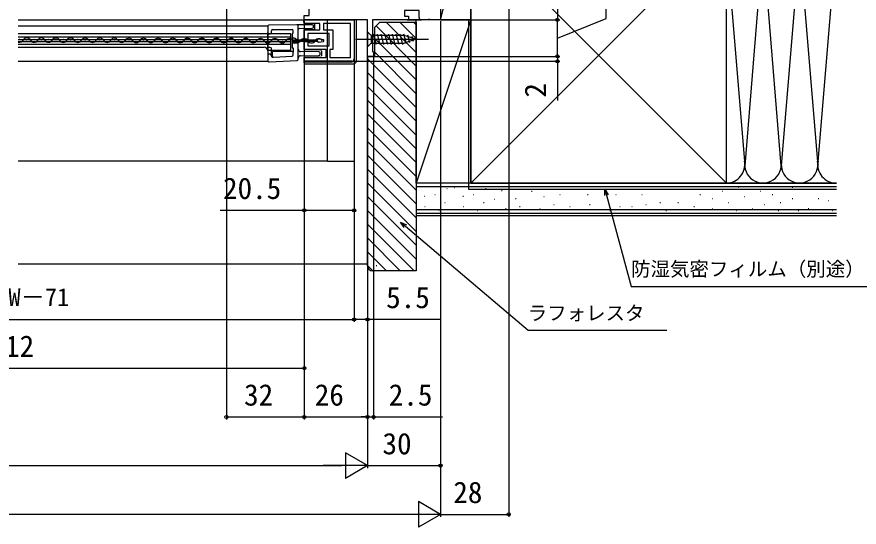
# Model space of a CAD drawing. Units: millimetres, scale not verified. Extents: x -525 to 525, y -783 to 778.
# Drawn here: x 0.9 to 347, y -453.9 to -244.5 of the extents above; entities that cross this region are included whole.
import ezdxf
from ezdxf.enums import TextEntityAlignment as Align

# ---------------------------------------------------------------- set-up
doc = ezdxf.new("R2010")
doc.units = ezdxf.units.MM
doc.header["$LTSCALE"] = 4
for name, color, linetype in [('0-2_YKK_11', 7, 'Continuous'), ('0-4_YKK_12', 2, 'Continuous'), ('0-5_YKK_13', 4, 'Continuous'), ('0-7_YKK_D', 6, 'Continuous'), ('0-9_YSS_K', 3, 'Continuous'), ('0-A_YSS_KE', 3, 'Continuous')]:
    doc.layers.add(name, color=color, linetype=linetype)
doc.styles.add('ＭＳ ゴシック', font='')
doc.styles.get('ＭＳ ゴシック').set_extended_font_data('MS Gothic')

msp = doc.modelspace()

# ---------------------------------------------------------------- linework, layer by layer
at = {"layer": '0-2_YKK_11'}
for points in [[(175, -131.7), (175, -192.3), (203, -192.3), (203, -195.7), (201.1, -195.7), (200.6, -195.2), (200.1, -194.7), (175, -194.7), (175, -245.7), (170.758, -245.7), (170.575, -245.58), (170.025, -245.58), (169.842, -245.7), (167.2, -245.7)], [(166.2, -244.7), (166.2, -241.8), (160.2, -241.8), (160.2, -244.2), (161.8, -244.2), (161.8, -245.7), (147, -245.7), (147, -258.608), (147.25, -258.904), (147.5, -259.2), (147.5, -260.7), (145, -260.7), (145, -245.7), (119, -245.7), (119, -243.9), (121, -243.9), (121, -235.7), (124.3, -235.7)], [(119, -245.7), (139.5, -245.7), (139.5, -261.7)], [(138.5, -262.7), (119, -262.7), (119, -261.2), (128, -261.2), (128, -257.9), (119, -257.9), (119, -254.65), (120.5, -254.65), (120.5, -256.4), (129.3, -256.4), (129.3, -251.3), (120.5, -251.3), (120.5, -253.75), (119, -253.75), (119, -249.8), (125.4, -249.8), (125.4, -247.2), (119, -247.2), (119, -245.7)]]:
    msp.add_lwpolyline(points, dxfattribs=at)
msp.add_lwpolyline([(138, -261.2), (138, -247.2), (126.9, -247.2), (126.9, -249.8), (130.8, -249.8), (130.8, -257.9), (129.5, -257.9), (129.5, -261.2)], close=True, dxfattribs=at)
for centre, start, end in [((167.2, -244.7), 180.00001, 269.99999), ((138.5, -261.7), 270.00001, 359.99999)]:
    msp.add_arc(centre, 1, start, end, dxfattribs=at)
at = {"layer": '0-4_YKK_12'}
for p, q in [((1.5, -245.7), (119.5, -245.7)), ((1.5, -245.7), (119.5, -245.7)), ((115.029, -245.7), (115.032, -245.7)), ((119, -245.7), (119.5, -245.7)), ((167.2, -245.7), (161.3, -245.7)), ((161.3, -245.7), (167.2, -245.7)), ((1.5, -248.17), (104, -248.17)), ((104, -248.17), (104, -262.67)), ((1.5, -251.37), (104, -251.37)), ((113.5, -251.47), (1.5, -251.47)), ((113.5, -258.17), (113.5, -251.47)), ((1.5, -252.67), (113.5, -252.67)), ((1.5, -253.72), (113.5, -253.72)), ((1.5, -254.62), (113.5, -254.62)), ((1.5, -255.67), (113.5, -255.67)), ((1.871, -253.634), (2.071, -253.634)), ((4.869, -254.401), (5.069, -254.401)), ((7.871, -253.648), (8.071, -253.649)), ((10.869, -254.415), (11.069, -254.416)), ((13.871, -253.662), (14.071, -253.663)), ((16.869, -254.43), (17.069, -254.43)), ((19.871, -253.677), (20.071, -253.677)), ((22.869, -254.444), (23.069, -254.445)), ((25.871, -253.691), (26.071, -253.692)), ((28.869, -254.459), (29.069, -254.459)), ((31.871, -253.706), (32.071, -253.706)), ((34.869, -254.473), (35.069, -254.473)), ((37.871, -253.72), (38.071, -253.721)), ((40.869, -254.487), (41.069, -254.488)), ((43.871, -253.735), (44.071, -253.735)), ((46.869, -254.502), (47.069, -254.502)), ((49.871, -253.749), (50.071, -253.75)), ((52.869, -254.516), (53.069, -254.517)), ((55.871, -253.764), (56.071, -253.764)), ((58.869, -254.531), (59.069, -254.531)), ((61.871, -253.778), (62.071, -253.778)), ((64.869, -254.545), (65.069, -254.546)), ((67.871, -253.792), (68.071, -253.793)), ((70.869, -254.56), (71.069, -254.56)), ((73.871, -253.807), (74.071, -253.807)), ((76.869, -254.574), (77.069, -254.574)), ((79.871, -253.821), (80.071, -253.822)), ((82.869, -254.588), (83.069, -254.589)), ((85.871, -253.836), (86.071, -253.836)), ((88.869, -254.603), (89.069, -254.603)), ((91.871, -253.85), (92.071, -253.851)), ((94.869, -254.617), (95.069, -254.618)), ((97.871, -253.865), (98.071, -253.865)), ((100.869, -254.632), (101.069, -254.632)), ((103.871, -253.879), (104.071, -253.879)), ((106.869, -254.646), (107.069, -254.647)), ((109.871, -253.893), (110.071, -253.894)), ((112.869, -254.661), (113.069, -254.661)), ((115.871, -253.908), (116.071, -253.908)), ((118.869, -254.675), (119.069, -254.676)), ((121.871, -253.922), (122.071, -253.923)), ((124.869, -254.689), (125.069, -254.69)), ((1.5, -256.97), (102.5, -256.97)), ((103.97, -258.17), (113.5, -258.17)), ((1.5, -262.67), (104, -262.67)), ((145, -260.7), (145.5, -260.7)), ((128.5, -303.7), (1.5, -303.7))]:
    msp.add_line(p, q, dxfattribs=at)
for centre, radius, start, end in [((1.972, -253.175), 1.718, 254.04502, 330.65963), ((4.968, -254.859), 1.718, 29.06471, 150.65963), ((7.972, -253.19), 1.718, 209.06471, 330.65963), ((10.968, -254.874), 1.718, 29.06471, 150.65963), ((13.972, -253.204), 1.718, 209.06471, 330.65963), ((16.968, -254.888), 1.718, 29.06471, 150.65963), ((19.972, -253.219), 1.718, 209.06471, 330.65963), ((22.968, -254.903), 1.718, 29.06471, 150.65963), ((25.972, -253.233), 1.718, 209.06471, 330.65963), ((28.968, -254.917), 1.718, 29.06471, 150.65963), ((31.972, -253.248), 1.718, 209.06471, 330.65963), ((34.968, -254.932), 1.718, 29.06471, 150.65963), ((37.972, -253.262), 1.718, 209.06471, 330.65963), ((40.968, -254.946), 1.718, 29.06471, 150.65963), ((43.972, -253.276), 1.718, 209.06471, 330.65963), ((46.968, -254.96), 1.718, 29.06471, 150.65963), ((49.972, -253.291), 1.718, 209.06471, 330.65963), ((52.968, -254.975), 1.718, 29.06471, 150.65963), ((55.972, -253.305), 1.718, 209.06471, 330.65963), ((58.968, -254.989), 1.718, 29.06471, 150.65963), ((61.972, -253.32), 1.718, 209.06471, 330.65963), ((64.968, -255.004), 1.718, 29.06471, 150.65963), ((67.972, -253.334), 1.718, 209.06471, 330.65963), ((70.968, -255.018), 1.718, 29.06471, 150.65963), ((73.972, -253.349), 1.718, 209.06471, 330.65963), ((76.968, -255.033), 1.718, 29.06471, 150.65963), ((79.972, -253.363), 1.718, 209.06471, 330.65963), ((82.968, -255.047), 1.718, 29.06471, 150.65963), ((85.972, -253.378), 1.718, 209.06471, 330.65963), ((88.968, -255.062), 1.718, 29.06471, 150.65963), ((91.972, -253.392), 1.718, 209.06471, 330.65963), ((94.968, -255.076), 1.718, 29.06471, 150.65963), ((97.972, -253.406), 1.718, 209.06471, 330.65963), ((100.968, -255.09), 1.718, 29.06471, 150.65963), ((103.972, -253.421), 1.718, 209.06471, 330.65963), ((106.968, -255.105), 1.718, 29.06471, 150.65963), ((109.972, -253.435), 1.718, 209.06471, 330.65963), ((112.968, -255.119), 1.718, 29.06471, 150.65963), ((115.972, -253.45), 1.718, 209.06471, 330.65963), ((118.968, -255.134), 1.718, 29.06471, 150.65963), ((121.972, -253.464), 1.718, 209.06471, 330.65963), ((124.968, -255.148), 1.718, 29.06471, 150.65963), ((102.5, -258.47), 1.5, 0, 90)]:
    msp.add_arc(centre, radius, start, end, dxfattribs=at)
at = {"layer": '0-5_YKK_13'}
for p, q in [((139.6, -261.9), (139.6, -245.7)), ((104, -248.32), (104, -250.92)), ((122.304, -247.775), (116.004, -247.72)), ((116.5, -252.334), (116.5, -248.22)), ((116.995, -249.216), (122.304, -249.169)), ((118.8, -246.7), (118.8, -246.2)), ((122.9, -247.2), (119.3, -247.2)), ((122.8, -248.669), (122.8, -248.275)), ((123.4, -249.3), (123.4, -247.7)), ((104, -257.32), (104, -250.92)), ((104.5, -251.42), (104.872, -251.42)), ((104.872, -251.42), (105, -251.42)), ((105.5, -250.92), (105.5, -250.22)), ((106, -249.72), (114, -249.72)), ((114, -251.512), (114, -256.921)), ((114.127, -252.334), (114.092, -252.72)), ((114.5, -250.92), (114.5, -250.22)), ((116.5, -253.246), (116.5, -252.334)), ((118.8, -250.3), (118.8, -257.4)), ((122.9, -249.8), (119.3, -249.8)), ((145, -250.601), (145, -256.801)), ((145, -250.601), (146.55, -252.151)), ((160.084, -252.151), (146.55, -252.151)), ((146.55, -252.151), (146.55, -255.251)), ((148.635, -255.801), (147.51, -251.601)), ((150.188, -255.801), (149.063, -251.601)), ((151.741, -255.801), (150.616, -251.601)), ((153.294, -255.801), (152.169, -251.601)), ((154.847, -255.801), (153.721, -251.601)), ((156.4, -255.801), (155.274, -251.601)), ((157.953, -255.801), (156.827, -251.601)), ((159.506, -255.801), (158.38, -251.601)), ((160.989, -255.542), (159.933, -251.601)), ((165, -253.701), (160.084, -252.151)), ((162.421, -255.091), (161.608, -252.054)), ((163.853, -254.639), (163.304, -252.589)), ((124.504, -254), (114.504, -254)), ((114.522, -253.22), (114.592, -253.22)), ((114.592, -255.22), (114.522, -255.22)), ((114.592, -253.22), (114.592, -253.22)), ((115, -253.22), (114.592, -253.22)), ((115.5, -253.72), (115.5, -253.744)), ((116, -253.744), (115.5, -253.744)), ((115.5, -253.744), (115.5, -254)), ((115.5, -254.4), (115.5, -254.696)), ((115.5, -254.696), (115.5, -254.72)), ((115.5, -254.696), (116, -254.696)), ((116, -253.744), (116, -254)), ((116, -254.4), (116, -254.696)), ((116.5, -254.042), (116.5, -253.246)), ((116.5, -254.397), (116.5, -254.042)), ((116.5, -255.194), (116.5, -254.397)), ((116.5, -256.106), (116.5, -255.194)), ((116.5, -261.89), (116.5, -256.106)), ((124.504, -254.605), (124.504, -253.795)), ((124.846, -253.498), (126.746, -253.765)), ((124.846, -254.902), (126.746, -254.635)), ((127.004, -254.338), (127.004, -254.062)), ((140, -253.701), (170, -253.701)), ((145, -256.801), (146.55, -255.251)), ((146.55, -255.251), (160.084, -255.251)), ((165, -253.701), (160.084, -255.251)), ((104, -257.32), (104, -260.32)), ((104.961, -257.02), (104.3, -257.02)), ((105, -257.02), (104.961, -257.02)), ((105.5, -260.56), (105.5, -257.52)), ((105.933, -260.748), (105.933, -258.853)), ((106.233, -258.553), (114.267, -258.553)), ((114.502, -258.917), (114.567, -258.853)), ((114.502, -260.076), (114.502, -258.917)), ((114.567, -258.853), (114.567, -257.52)), ((125.004, -258.794), (117.491, -258.729)), ((119.3, -257.9), (125.6, -257.9)), ((125.5, -259.846), (125.5, -259.294)), ((126.1, -258.5), (126.1, -260.5)), ((104, -260.32), (104, -262.493)), ((104.872, -259.82), (104.5, -259.82)), ((104.526, -262.992), (116.026, -262.39)), ((104.956, -259.82), (104.872, -259.82)), ((106.026, -261.06), (106.248, -261.048)), ((106.248, -261.048), (106.313, -260.98)), ((106.313, -260.98), (114.029, -260.576)), ((117.491, -260.411), (125.004, -260.346)), ((118.8, -261.7), (118.8, -263.2)), ((118.8, -262.9), (138.6, -262.9)), ((125.6, -261.2), (119.3, -261.2)), ((119.3, -263.7), (139.4, -263.7))]:
    msp.add_line(p, q, dxfattribs=at)
for points in [[(140.4, -262.7), (140.4, -245.7), (119.3, -245.7)], [(116.004, -247.72), (116, -247.72), (104.495, -247.82)], [(114.504, -254), (114.504, -254.4), (124.504, -254.4)], [(115, -255.22), (114.592, -255.22), (114.592, -255.22)]]:
    msp.add_lwpolyline(points, dxfattribs=at)
msp.add_lwpolyline([(128.5, -245.7), (139.5, -245.7), (139.5, -303.9), (128.5, -303.9)], close=True, dxfattribs=at)
for centre, radius, start, end in [((119.3, -246.2), 0.5, 90, 180), ((104.5, -248.32), 0.5, 90.5, 180), ((116, -248.22), 0.5, 0, 89.5), ((119.3, -246.7), 0.5, 180, 270), ((122.3, -248.275), 0.5, 0, 89.5), ((122.3, -248.669), 0.5, 270.5, 0), ((122.9, -247.7), 0.5, 0, 90), ((104.5, -250.92), 0.5, 180, 270), ((117, -249.716), 0.5, 90.5, 180), ((119.3, -250.3), 0.5, 90, 180), ((122.9, -249.3), 0.5, 270, 0), ((114.522, -255.72), 0.5, 90.00106, 180.00113), ((115, -253.72), 0.5, 0, 90), ((115, -254.72), 0.5, 270, 0), ((116.001, -253.245), 0.499, 269.86814, 359.86749), ((116.001, -255.195), 0.499, 0.13256, 90.13181), ((124.804, -253.795), 0.3, 82, 180), ((124.804, -254.605), 0.3, 180, 278), ((126.704, -254.062), 0.3, 0, 82), ((126.704, -254.338), 0.3, 278, 0), ((104.3, -257.32), 0.3, 90, 180), ((117.5, -257.729), 1, 180, 269.5), ((119.3, -257.4), 0.5, 180, 270), ((125, -259.294), 0.5, 0, 89.5), ((125.6, -258.4), 0.5, 0, 90), ((104.5, -260.32), 0.5, 90, 180), ((104.5, -262.493), 0.5, 180, 273), ((114.002, -260.076), 0.5, 273.00166, 359.99834), ((116, -261.89), 0.5, 273, 0), ((117.5, -261.411), 1, 90.5, 180), ((119.3, -261.7), 0.5, 90, 180), ((125, -259.846), 0.5, 270.5, 0), ((125.6, -260.7), 0.5, 270, 0), ((138.6, -261.9), 1, 270, 0), ((139.4, -262.7), 1, 270, 0), ((119.3, -263.2), 0.5, 180, 270)]:
    msp.add_arc(centre, radius, start, end, dxfattribs=at)
for centre, major_axis, ratio, start_param, end_param in [((105, -250.92), (0.5, 0), 0.999962, 4.712389, 6.2831853), ((106, -250.22), (0.354, -0.354), 0.999924, 2.3562326, 3.9269527), ((114, -250.22), (-0.354, -0.354), 0.999924, 2.3562326, 3.9269527), ((114.3, -251.512), (-0.212, 0.212), 0.999924, 5.6652293, 7.0685454), ((114.2, -250.92), (-0.212, 0.212), 0.999924, 2.5236367, 3.9269527), ((114.592, -252.72), (-0.337, 0.369), 0.999579, 0.8308003, 2.4007602), ((105, -257.52), (0.5, 0), 0.999962, 6.2831853, 7.8539816), ((106.233, -258.853), (0.212, -0.212), 0.999924, 2.3562326, 3.9269527), ((114.3, -256.921), (-0.212, -0.212), 0.999924, 5.4978252, 7.0138864), ((114.267, -258.853), (-0.212, -0.212), 0.999924, 2.3562326, 3.9269527), ((114.267, -257.52), (-0.212, -0.212), 0.999924, 2.3562326, 3.8722937), ((104.956, -260.32), (0.5, 0), 0.999962, 6.2831853, 7.8539816), ((106, -260.56), (0.344, 0.363), 0.99992, 2.3300547, 3.9531306), ((106.233, -260.748), (0.207, 0.218), 0.99992, 2.3300547, 3.9531306)]:
    msp.add_ellipse(centre, major_axis=major_axis, ratio=ratio, start_param=start_param, end_param=end_param, dxfattribs=at)
at = {"layer": '0-7_YKK_D'}
for p, q in [((203, -196.2), (203, -449.7)), ((223, -195.7), (223, -245.7)), ((87, -231.7), (87, -409.7)), ((175.5, -245.7), (224, -245.7)), ((175.5, -245.7), (224, -245.7)), ((223, -260.7), (223, -245.7)), ((119, -246.2), (119, -409.7)), ((119, -246.2), (119, -409.7)), ((119, -246.2), (119, -389.7)), ((175, -246.2), (175, -449.7)), ((223, -260.7), (223, -258.15)), ((119, -262.949), (119, -324.9)), ((139.5, -262.7), (139.5, -369.7)), ((139.5, -262.7), (139.5, -369.7)), ((139.5, -262.7), (224, -262.7)), ((139.5, -262.7), (139.5, -324.9)), ((145, -261.2), (145, -409.7)), ((145, -261.2), (145, -369.7)), ((147.25, -260.7), (224, -260.7)), ((147.5, -260.7), (147.5, -409.7)), ((148, -260.7), (224, -260.7)), ((223, -260.7), (223, -262.7)), ((223, -262.7), (223, -278.755)), ((145, -265.7), (145, -409.7)), ((145, -265.7), (145, -429.7)), ((145, -265.7), (145, -429.7)), ((175, -265.7), (175, -429.7)), ((175, -265.7), (175, -449.7)), ((-139.5, -368.7), (139.5, -368.7)), ((145, -368.7), (139.5, -368.7)), ((174.759, -368.7), (145, -368.7)), ((-119, -388.7), (119, -388.7)), ((87, -408.7), (119, -408.7)), ((119, -408.7), (145, -408.7)), ((145, -408.7), (142.45, -408.7)), ((145, -408.7), (147.5, -408.7)), ((147.5, -408.7), (175.827, -408.7)), ((145, -428.7), (135.907, -423.45)), ((135.907, -423.45), (135.907, -433.95)), ((-134.5, -428.7), (134.5, -428.7)), ((145, -428.7), (126.813, -428.7)), ((145, -428.7), (135.907, -433.95)), ((145, -428.7), (175, -428.7)), ((175, -448.7), (165.907, -443.45)), ((165.907, -443.45), (165.907, -453.95)), ((164.5, -448.7), (-164.5, -448.7)), ((175, -448.7), (156.813, -448.7)), ((175, -448.7), (165.907, -453.95)), ((175, -448.7), (203, -448.7))]:
    msp.add_line(p, q, dxfattribs=at)
for points in [[(223, -253.2), (243, -245.195), (243, -226.468)], [(242.567, -317.84), (242.567, -315.2), (243.887, -317.486)], [(242.567, -315.2), (243.227, -317.663), (253.286, -355.204), (372.64, -355.204)], [(139.5, -323.9), (119, -323.9), (84.495, -323.9)], [(160.108, -330.896), (158.602, -328.729), (160.99, -329.853)], [(158.602, -328.729), (160.549, -330.375), (211.038, -373.048), (268.003, -373.048)]]:
    msp.add_lwpolyline(points, dxfattribs=at)
for centre in [(223, -245.7), (223, -245.7), (223, -260.7), (223, -260.7), (223, -262.7), (119, -323.9), (139.5, -323.9), (139.5, -368.7), (139.5, -368.7), (145, -368.7), (119, -388.7), (87, -408.7), (119, -408.7), (119, -408.7), (145, -408.7), (145, -408.7), (147.5, -408.7), (175, -428.7), (203, -448.7)]:
    msp.add_circle(centre, 0.637, dxfattribs=at)
at = {"layer": '0-9_YSS_K'}
for p, q in [((175, -245.7), (187.5, -195.7)), ((187.5, -245.7), (187.5, -195.7)), ((187.5, -312.7), (292.5, -207.7)), ((187.5, -207.7), (292.5, -312.7)), ((292.506, -214.894), (299.842, -303.668)), ((307.342, -216.732), (300, -305.581)), ((315, -305.581), (307.658, -216.732)), ((322.39, -216.145), (315, -305.581)), ((322.661, -216.765), (330, -305.581)), ((330, -305.581), (337.501, -214.807)), ((187.5, -245.7), (160, -245.7)), ((165, -312.7), (165, -245.7)), ((187.5, -245.7), (165, -312.7)), ((187.5, -312.7), (187.5, -245.7)), ((148.487, -248.213), (165, -264.726)), ((152.631, -246.7), (165, -259.069)), ((158.288, -246.7), (165, -253.412)), ((163.945, -246.7), (165, -247.755)), ((148, -253.383), (165, -270.383)), ((148, -259.04), (165, -276.04)), ((145, -261.696), (165, -281.696)), ((145, -267.353), (165, -287.353)), ((145, -273.01), (165, -293.01)), ((145, -278.667), (165, -298.667)), ((145, -284.324), (165, -304.324)), ((145, -289.981), (165, -309.981)), ((145, -295.638), (165, -315.638)), ((145, -301.294), (165, -321.294)), ((145, -306.951), (165, -326.951)), ((145, -312.608), (165, -332.608)), ((187.5, -312.7), (165, -312.7)), ((337.658, -314.2), (165, -314.2)), ((177.565, -314.919), (177.765, -314.919)), ((180.684, -314.53), (180.884, -314.53)), ((193.481, -314.919), (193.681, -314.919)), ((292.5, -312.7), (337.658, -312.7)), ((297.26, -314.442), (297.46, -314.442)), ((319.513, -314.442), (319.713, -314.442)), ((145, -318.265), (165, -338.265)), ((168.275, -318.148), (168.475, -318.148)), ((172.623, -317.414), (172.823, -317.414)), ((184.192, -318.148), (184.392, -318.148)), ((188.54, -317.414), (188.74, -317.414)), ((200.108, -315.699), (200.308, -315.699)), ((204.199, -315.266), (204.399, -315.266)), ((212.44, -316.09), (212.64, -316.09)), ((217.385, -318.238), (217.585, -318.238)), ((223.979, -317.414), (224.179, -317.414)), ((228.924, -315.266), (229.124, -315.266)), ((235.448, -317.414), (235.648, -317.414)), ((241.217, -315.266), (241.417, -315.266)), ((246.986, -317.414), (247.186, -317.414)), ((251.931, -315.266), (252.131, -315.266)), ((257.701, -317.414), (257.901, -317.414)), ((265.118, -315.266), (265.318, -315.266)), ((274.184, -315.266), (274.384, -315.266)), ((281.601, -317.414), (281.801, -317.414)), ((290.667, -316.09), (290.867, -316.09)), ((299.733, -318.238), (299.933, -318.238)), ((306.326, -316.09), (306.526, -316.09)), ((311.271, -317.414), (311.471, -317.414)), ((326.106, -315.266), (326.306, -315.266)), ((335.996, -315.266), (336.196, -315.266)), ((176.744, -320.711), (176.944, -320.711)), ((192.661, -320.711), (192.861, -320.711)), ((196.989, -319.317), (197.19, -319.317)), ((205.847, -319.062), (206.047, -319.062)), ((221.506, -321.535), (221.706, -321.535)), ((236.272, -321.535), (236.472, -321.535)), ((259.349, -321.535), (259.549, -321.535)), ((265.118, -320.711), (265.318, -320.711)), ((272.535, -320.711), (272.735, -320.711)), ((286.546, -319.062), (286.746, -319.062)), ((293.139, -320.711), (293.339, -320.711)), ((307.974, -321.535), (308.174, -321.535)), ((314.568, -320.711), (314.768, -320.711)), ((319.513, -319.062), (319.713, -319.062)), ((330.227, -319.062), (330.427, -319.062)), ((334.347, -319.887), (334.547, -319.887)), ((145, -323.922), (165, -343.922)), ((337.658, -323.7), (165, -323.7)), ((165.547, -323.605), (165.747, -323.605)), ((168.503, -322.359), (168.703, -322.359)), ((174.272, -324.007), (174.472, -324.007)), ((181.463, -323.605), (181.663, -323.605)), ((184.419, -322.359), (184.619, -322.359)), ((190.188, -324.007), (190.388, -324.007)), ((196.8, -323.605), (197, -323.605)), ((201.726, -323.183), (201.926, -323.183)), ((207.495, -322.359), (207.695, -322.359)), ((215.737, -323.183), (215.937, -323.183)), ((228.099, -322.359), (228.299, -322.359)), ((244.514, -324.007), (244.714, -324.007)), ((248.635, -322.359), (248.835, -322.359)), ((253.58, -322.359), (253.78, -322.359)), ((267.59, -324.007), (267.79, -324.007)), ((279.129, -322.359), (279.329, -322.359)), ((286.546, -323.183), (286.746, -323.183)), ((296.436, -324.007), (296.636, -324.007)), ((303.029, -323.183), (303.229, -323.183)), ((313.743, -324.007), (313.943, -324.007)), ((321.985, -324.007), (322.185, -324.007)), ((326.106, -323.183), (326.306, -323.183)), ((335.996, -324.007), (336.196, -324.007)), ((337.658, -326.2), (165, -326.2)), ((145, -329.579), (164.121, -348.7)), ((145, -335.236), (158.464, -348.7)), ((145, -340.892), (152.808, -348.7)), ((1.5, -345.8), (145, -345.8)), ((145, -346.549), (147.151, -348.7)), ((148.584, -346.605), (148.784, -346.605))]:
    msp.add_line(p, q, dxfattribs=at)
msp.add_lwpolyline([(175, -195.7), (175, -245.7), (187.5, -245.7)], dxfattribs=at)
for centre, start, end in [((292.5, -305.2), 270, 11.78353), ((307.5, -305.2), 168.21646, 11.78353), ((322.5, -305.2), 168.21646, 11.78353), ((337.5, -305.2), 168.21646, 271.20759)]:
    msp.add_arc(centre, 7.5, start, end, dxfattribs=at)
at = {"layer": '0-A_YSS_KE'}
for p, q in [((292.5, -312.7), (292.5, -215.2)), ((186.5, -245.7), (186.5, -315.2)), ((337.658, -312.7), (165, -312.7)), ((186.5, -315.2), (337.658, -315.2)), ((337.658, -325.2), (165, -325.2))]:
    msp.add_line(p, q, dxfattribs=at)
for points in [[(292.5, -207.7), (187.5, -207.7), (187.5, -312.7), (292.5, -312.7)], [(145, -346.7), (145, -260.7), (148, -260.7), (148, -248.7), (150, -246.7), (165, -246.7)], [(165, -246.7), (165, -348.7), (147, -348.7)]]:
    msp.add_lwpolyline(points, dxfattribs=at)
msp.add_arc((147, -346.7), 2, 180.00001, 269.99999, dxfattribs=at)

# ---------------------------------------------------------------- texts
at = {"layer": '0-7_YKK_D', "style": 'ＭＳ ゴシック'}
msp.add_text('2', height=8.798, rotation=90, dxfattribs=at).set_placement((221, -277.641), align=Align.BOTTOM_LEFT)
for s, height, p in [('20.5', 8.798, (85.609, -321.9)), ('防湿気密フィルム（別途）', 5.865, (253.27, -352.667)), ('網戸出来幅＝W－71', 7.331, (-62.557, -365.393)), ('5.5', 8.798, (152.645, -366.7)), ('ラフォレスタ', 5.865, (210.804, -370.766)), ('W－112', 8.798, (-27.921, -386.7)), ('32', 8.798, (94.273, -406.7)), ('26', 8.798, (123.307, -406.7)), ('2.5', 8.798, (153.714, -406.7)), ('30', 8.798, (151.136, -426.7)), ('28', 8.798, (180.239, -446.7))]:
    msp.add_text(s, height=height, dxfattribs=at).set_placement(p, align=Align.BOTTOM_LEFT)

doc.saveas('drawing.dxf')
